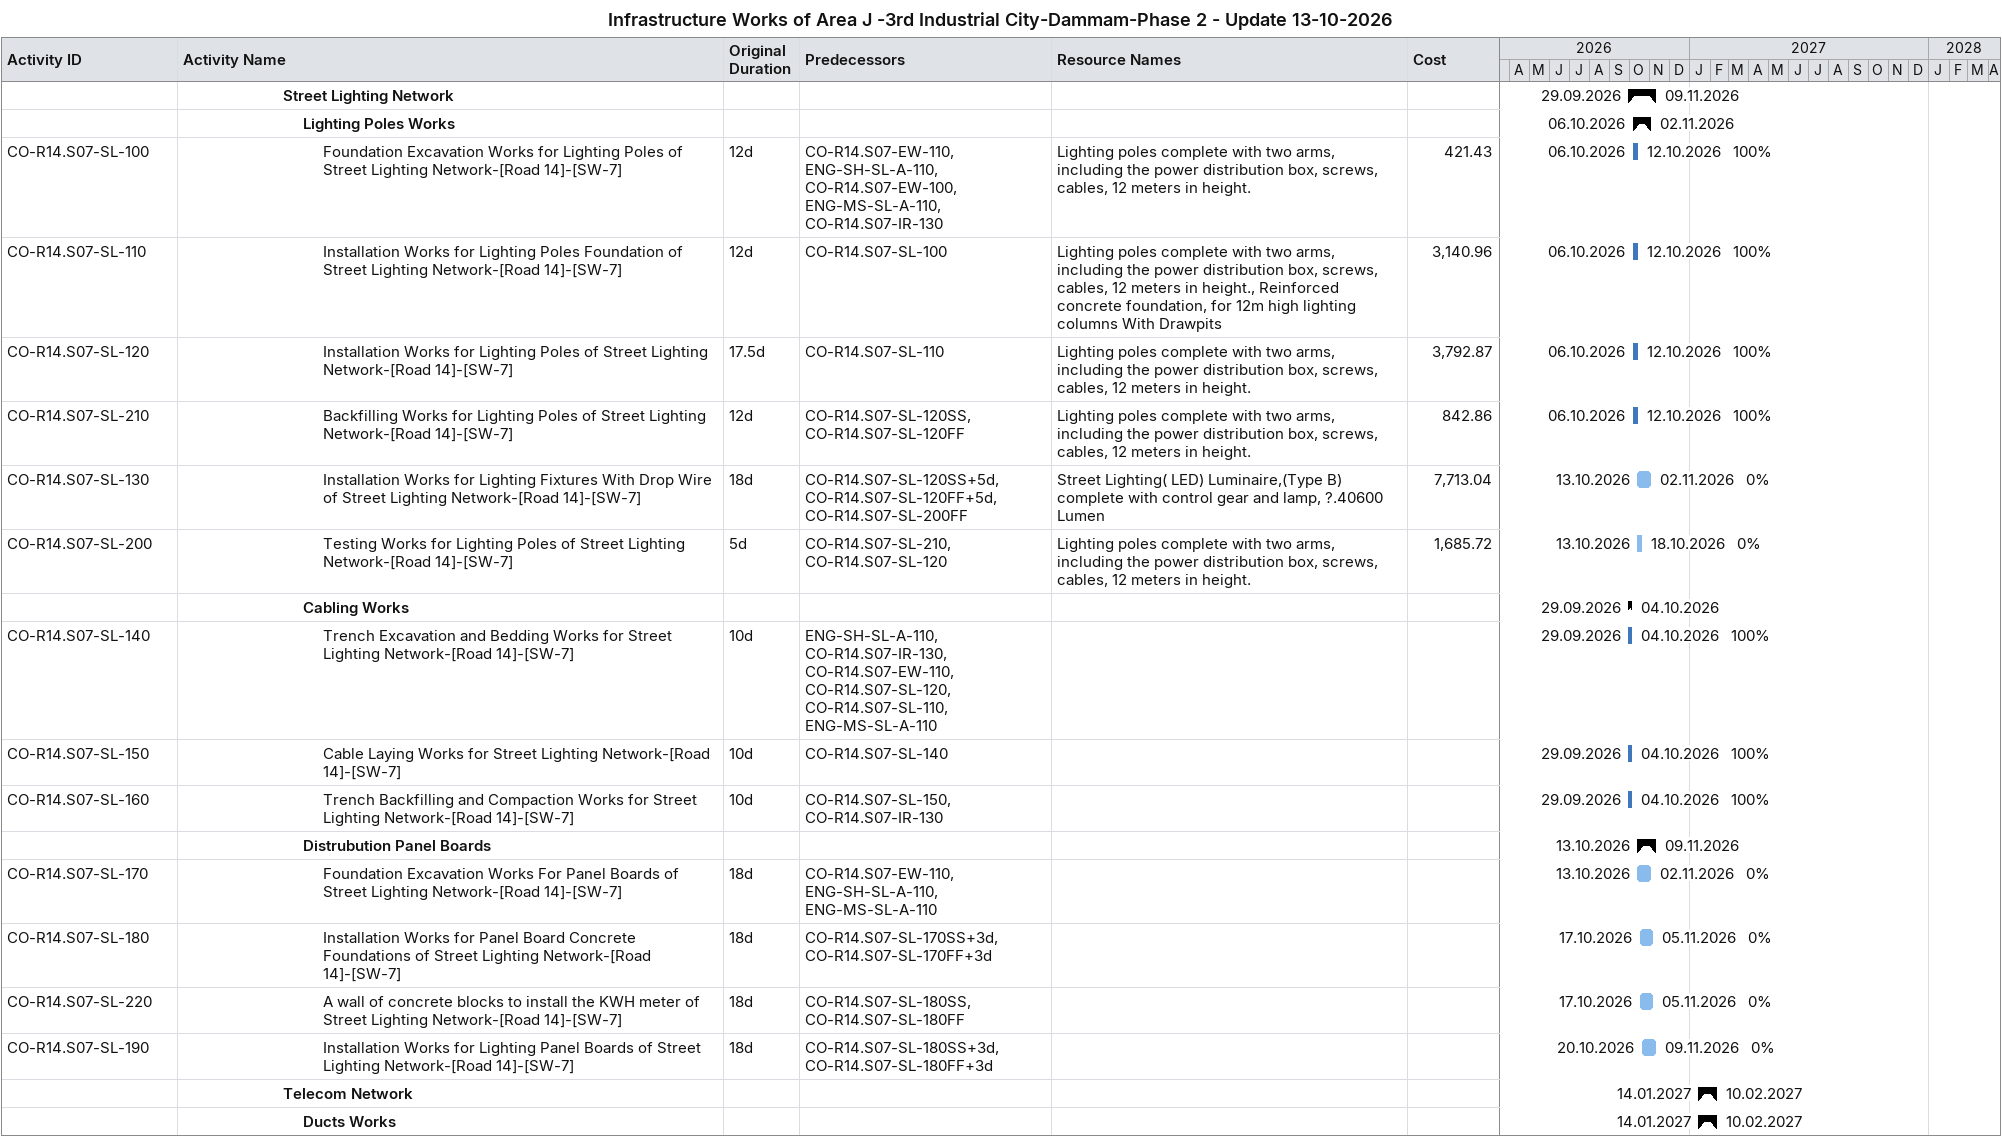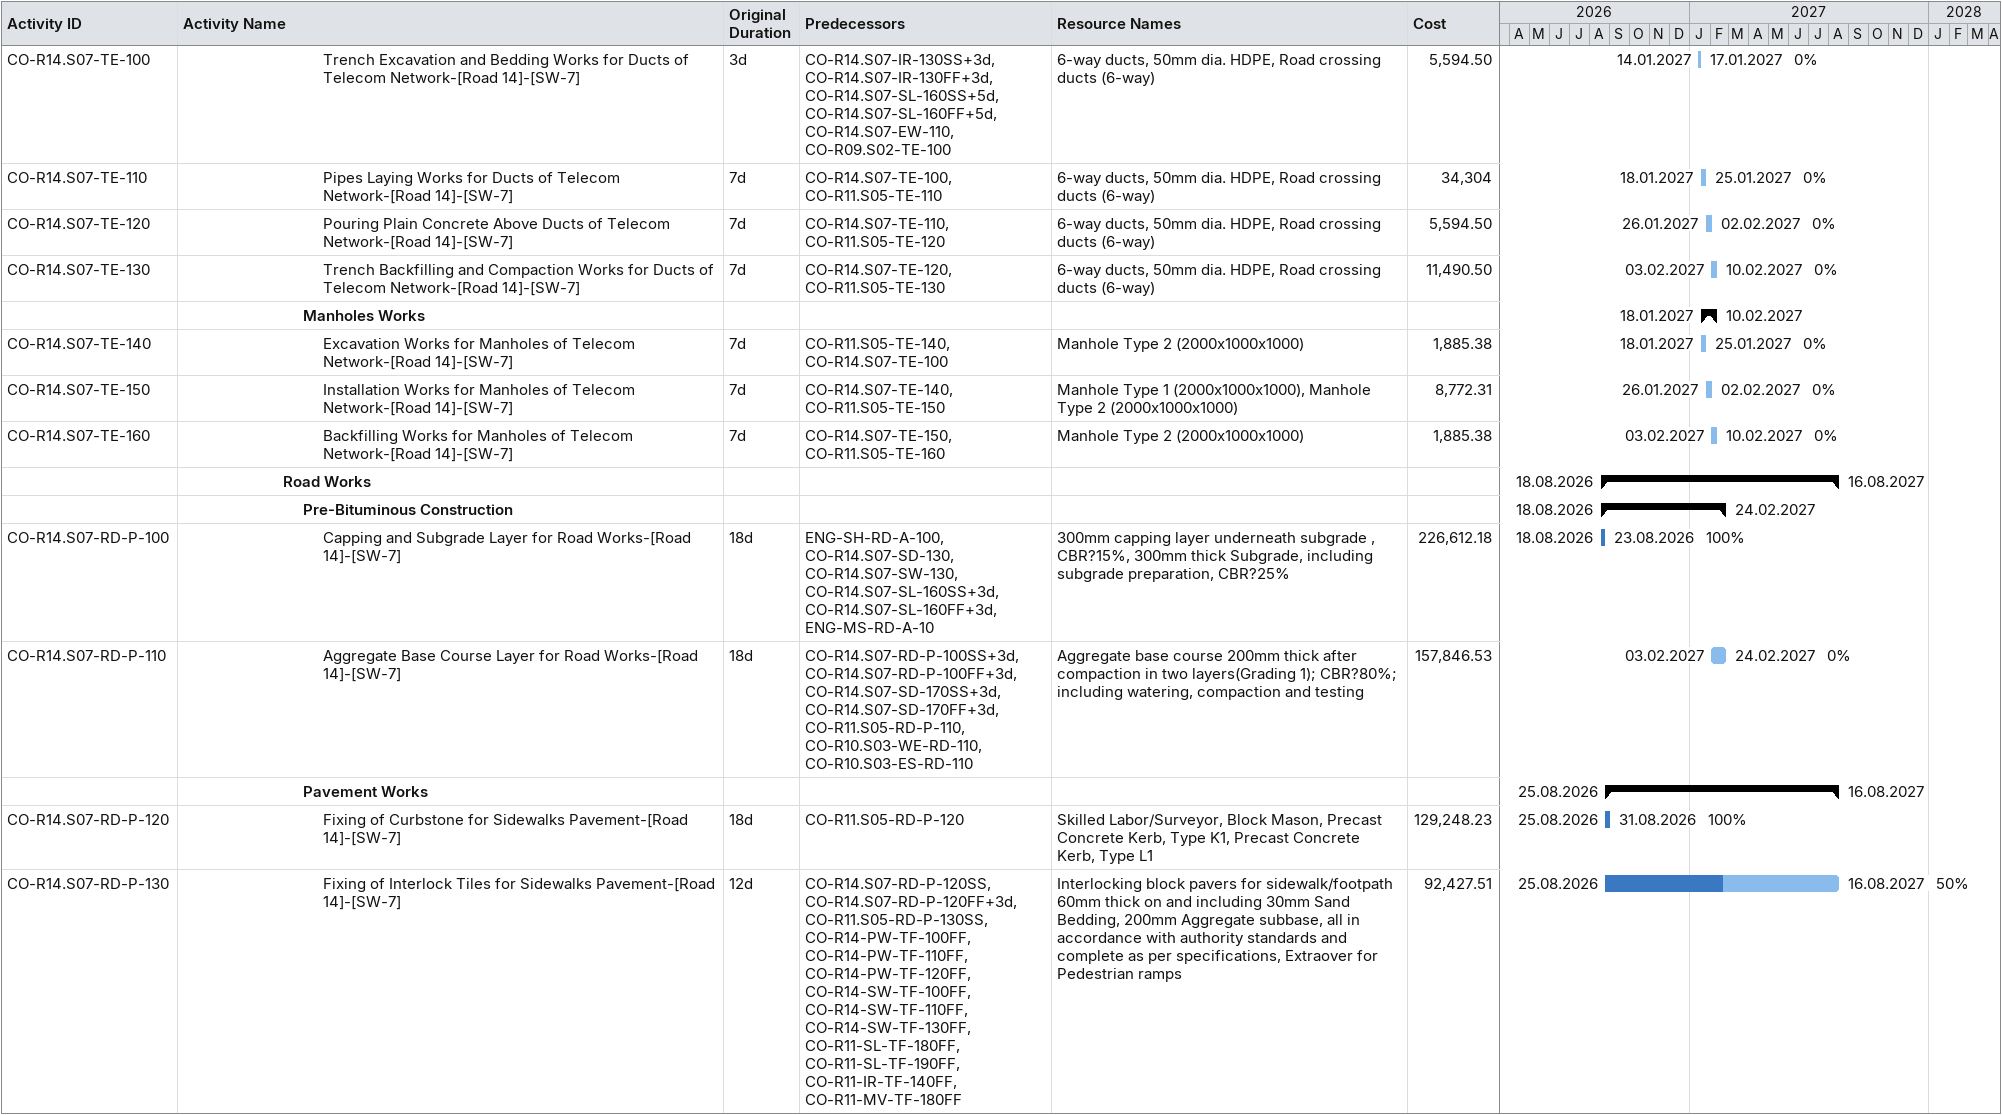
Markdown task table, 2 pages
Infrastructure Works of Area J -3rd Industrial City-Dammam-Phase 2 - Update 13-10-2026

| ID | Level | Task | Original duration | Start | Finish | Predecessors | Resources | % complete | Cost |
|---|---|---|---|---|---|---|---|---|---|
|  | 6 | **Street Lighting Network** |  | 2026-09-29 | 2026-11-09 |  |  |  |  |
|  | 7 | **Lighting Poles Works** |  | 2026-10-06 | 2026-11-02 |  |  |  |  |
| CO-R14.S07-SL-100 | 8 | Foundation Excavation Works for Lighting Poles of Street Lighting Network-[Road 14]-[SW-7] | 12d | 2026-10-06 | 2026-10-12 | CO-R14.S07-EW-110, ENG-SH-SL-A-110, CO-R14.S07-EW-100, ENG-MS-SL-A-110, CO-R14.S07-IR-130 | Lighting poles complete with two arms, including the power distribution box, screws, cables, 12 meters in height. | 100 | 421.43 |
| CO-R14.S07-SL-110 | 8 | Installation Works for Lighting Poles Foundation of Street Lighting Network-[Road 14]-[SW-7] | 12d | 2026-10-06 | 2026-10-12 | CO-R14.S07-SL-100 | Lighting poles complete with two arms, including the power distribution box, screws, cables, 12 meters in height., Reinforced concrete foundation, for 12m high lighting columns With Drawpits | 100 | 3140.96 |
| CO-R14.S07-SL-120 | 8 | Installation Works for Lighting Poles of Street Lighting Network-[Road 14]-[SW-7] | 17.5d | 2026-10-06 | 2026-10-12 | CO-R14.S07-SL-110 | Lighting poles complete with two arms, including the power distribution box, screws, cables, 12 meters in height. | 100 | 3792.87 |
| CO-R14.S07-SL-210 | 8 | Backfilling Works for Lighting Poles of Street Lighting Network-[Road 14]-[SW-7] | 12d | 2026-10-06 | 2026-10-12 | CO-R14.S07-SL-120SS, CO-R14.S07-SL-120FF | Lighting poles complete with two arms, including the power distribution box, screws, cables, 12 meters in height. | 100 | 842.86 |
| CO-R14.S07-SL-130 | 8 | Installation Works for Lighting Fixtures With Drop Wire of Street Lighting Network-[Road 14]-[SW-7] | 18d | 2026-10-13 | 2026-11-02 | CO-R14.S07-SL-120SS+5d, CO-R14.S07-SL-120FF+5d, CO-R14.S07-SL-200FF | Street Lighting( LED) Luminaire,(Type B) complete with control gear and lamp, ?.40600 Lumen | 0 | 7713.04 |
| CO-R14.S07-SL-200 | 8 | Testing Works for Lighting Poles of Street Lighting Network-[Road 14]-[SW-7] | 5d | 2026-10-13 | 2026-10-18 | CO-R14.S07-SL-210, CO-R14.S07-SL-120 | Lighting poles complete with two arms, including the power distribution box, screws, cables, 12 meters in height. | 0 | 1685.72 |
|  | 7 | **Cabling Works** |  | 2026-09-29 | 2026-10-04 |  |  |  |  |
| CO-R14.S07-SL-140 | 8 | Trench Excavation and Bedding Works for Street Lighting Network-[Road 14]-[SW-7] | 10d | 2026-09-29 | 2026-10-04 | ENG-SH-SL-A-110, CO-R14.S07-IR-130, CO-R14.S07-EW-110, CO-R14.S07-SL-120, CO-R14.S07-SL-110, ENG-MS-SL-A-110 |  | 100 |  |
| CO-R14.S07-SL-150 | 8 | Cable Laying Works for Street Lighting Network-[Road 14]-[SW-7] | 10d | 2026-09-29 | 2026-10-04 | CO-R14.S07-SL-140 |  | 100 |  |
| CO-R14.S07-SL-160 | 8 | Trench Backfilling and Compaction Works for Street Lighting Network-[Road 14]-[SW-7] | 10d | 2026-09-29 | 2026-10-04 | CO-R14.S07-SL-150, CO-R14.S07-IR-130 |  | 100 |  |
|  | 7 | **Distrubution Panel Boards** |  | 2026-10-13 | 2026-11-09 |  |  |  |  |
| CO-R14.S07-SL-170 | 8 | Foundation Excavation Works For Panel Boards of Street Lighting Network-[Road 14]-[SW-7] | 18d | 2026-10-13 | 2026-11-02 | CO-R14.S07-EW-110, ENG-SH-SL-A-110, ENG-MS-SL-A-110 |  | 0 |  |
| CO-R14.S07-SL-180 | 8 | Installation Works for Panel Board Concrete Foundations of Street Lighting Network-[Road 14]-[SW-7] | 18d | 2026-10-17 | 2026-11-05 | CO-R14.S07-SL-170SS+3d, CO-R14.S07-SL-170FF+3d |  | 0 |  |
| CO-R14.S07-SL-220 | 8 | A wall of concrete blocks to install the KWH meter of Street Lighting Network-[Road 14]-[SW-7] | 18d | 2026-10-17 | 2026-11-05 | CO-R14.S07-SL-180SS, CO-R14.S07-SL-180FF |  | 0 |  |
| CO-R14.S07-SL-190 | 8 | Installation Works for Lighting Panel Boards of Street Lighting Network-[Road 14]-[SW-7] | 18d | 2026-10-20 | 2026-11-09 | CO-R14.S07-SL-180SS+3d, CO-R14.S07-SL-180FF+3d |  | 0 |  |
|  | 6 | **Telecom Network** |  | 2027-01-14 | 2027-02-10 |  |  |  |  |
|  | 7 | **Ducts Works** |  | 2027-01-14 | 2027-02-10 |  |  |  |  |
| CO-R14.S07-TE-100 | 8 | Trench Excavation and Bedding Works for Ducts of Telecom Network-[Road 14]-[SW-7] | 3d | 2027-01-14 | 2027-01-17 | CO-R14.S07-IR-130SS+3d, CO-R14.S07-IR-130FF+3d, CO-R14.S07-SL-160SS+5d, CO-R14.S07-SL-160FF+5d, CO-R14.S07-EW-110, CO-R09.S02-TE-100 | 6-way ducts, 50mm dia. HDPE, Road crossing ducts (6-way) | 0 | 5594.50 |
| CO-R14.S07-TE-110 | 8 | Pipes Laying Works for Ducts of Telecom Network-[Road 14]-[SW-7] | 7d | 2027-01-18 | 2027-01-25 | CO-R14.S07-TE-100, CO-R11.S05-TE-110 | 6-way ducts, 50mm dia. HDPE, Road crossing ducts (6-way) | 0 | 34304 |
| CO-R14.S07-TE-120 | 8 | Pouring Plain Concrete Above Ducts of Telecom Network-[Road 14]-[SW-7] | 7d | 2027-01-26 | 2027-02-02 | CO-R14.S07-TE-110, CO-R11.S05-TE-120 | 6-way ducts, 50mm dia. HDPE, Road crossing ducts (6-way) | 0 | 5594.50 |
| CO-R14.S07-TE-130 | 8 | Trench Backfilling and Compaction Works for Ducts of Telecom Network-[Road 14]-[SW-7] | 7d | 2027-02-03 | 2027-02-10 | CO-R14.S07-TE-120, CO-R11.S05-TE-130 | 6-way ducts, 50mm dia. HDPE, Road crossing ducts (6-way) | 0 | 11490.50 |
|  | 7 | **Manholes Works** |  | 2027-01-18 | 2027-02-10 |  |  |  |  |
| CO-R14.S07-TE-140 | 8 | Excavation Works for Manholes of Telecom Network-[Road 14]-[SW-7] | 7d | 2027-01-18 | 2027-01-25 | CO-R11.S05-TE-140, CO-R14.S07-TE-100 | Manhole Type 2 (2000x1000x1000) | 0 | 1885.38 |
| CO-R14.S07-TE-150 | 8 | Installation Works for Manholes of Telecom Network-[Road 14]-[SW-7] | 7d | 2027-01-26 | 2027-02-02 | CO-R14.S07-TE-140, CO-R11.S05-TE-150 | Manhole Type 1 (2000x1000x1000), Manhole Type 2 (2000x1000x1000) | 0 | 8772.31 |
| CO-R14.S07-TE-160 | 8 | Backfilling Works for Manholes of Telecom Network-[Road 14]-[SW-7] | 7d | 2027-02-03 | 2027-02-10 | CO-R14.S07-TE-150, CO-R11.S05-TE-160 | Manhole Type 2 (2000x1000x1000) | 0 | 1885.38 |
|  | 6 | **Road Works** |  | 2026-08-18 | 2027-08-16 |  |  |  |  |
|  | 7 | **Pre-Bituminous Construction** |  | 2026-08-18 | 2027-02-24 |  |  |  |  |
| CO-R14.S07-RD-P-100 | 8 | Capping and Subgrade Layer for Road Works-[Road 14]-[SW-7] | 18d | 2026-08-18 | 2026-08-23 | ENG-SH-RD-A-100, CO-R14.S07-SD-130, CO-R14.S07-SW-130, CO-R14.S07-SL-160SS+3d, CO-R14.S07-SL-160FF+3d, ENG-MS-RD-A-10 | 300mm capping layer underneath subgrade , CBR?15%, 300mm thick Subgrade, including subgrade preparation, CBR?25% | 100 | 226612.18 |
| CO-R14.S07-RD-P-110 | 8 | Aggregate Base Course Layer for Road Works-[Road 14]-[SW-7] | 18d | 2027-02-03 | 2027-02-24 | CO-R14.S07-RD-P-100SS+3d, CO-R14.S07-RD-P-100FF+3d, CO-R14.S07-SD-170SS+3d, CO-R14.S07-SD-170FF+3d, CO-R11.S05-RD-P-110, CO-R10.S03-WE-RD-110, CO-R10.S03-ES-RD-110 | Aggregate base course 200mm thick after compaction in two layers(Grading 1); CBR?80%; including watering, compaction and testing | 0 | 157846.53 |
|  | 7 | **Pavement Works** |  | 2026-08-25 | 2027-08-16 |  |  |  |  |
| CO-R14.S07-RD-P-120 | 8 | Fixing of Curbstone for Sidewalks Pavement-[Road 14]-[SW-7] | 18d | 2026-08-25 | 2026-08-31 | CO-R11.S05-RD-P-120 | Skilled Labor/Surveyor, Block Mason, Precast Concrete Kerb, Type K1, Precast Concrete Kerb, Type L1 | 100 | 129248.23 |
| CO-R14.S07-RD-P-130 | 8 | Fixing of Interlock Tiles for Sidewalks Pavement-[Road 14]-[SW-7] | 12d | 2026-08-25 | 2027-08-16 | CO-R14.S07-RD-P-120SS, CO-R14.S07-RD-P-120FF+3d, CO-R11.S05-RD-P-130SS, CO-R14-PW-TF-100FF, CO-R14-PW-TF-110FF, CO-R14-PW-TF-120FF, CO-R14-SW-TF-100FF, CO-R14-SW-TF-110FF, CO-R14-SW-TF-130FF, CO-R11-SL-TF-180FF, CO-R11-SL-TF-190FF, CO-R11-IR-TF-140FF, CO-R11-MV-TF-180FF | Interlocking block pavers for sidewalk/footpath 60mm thick on and including 30mm Sand Bedding, 200mm Aggregate subbase, all in accordance with authority standards and complete as per specifications, Extraover for Pedestrian ramps | 50 | 92427.51 |
